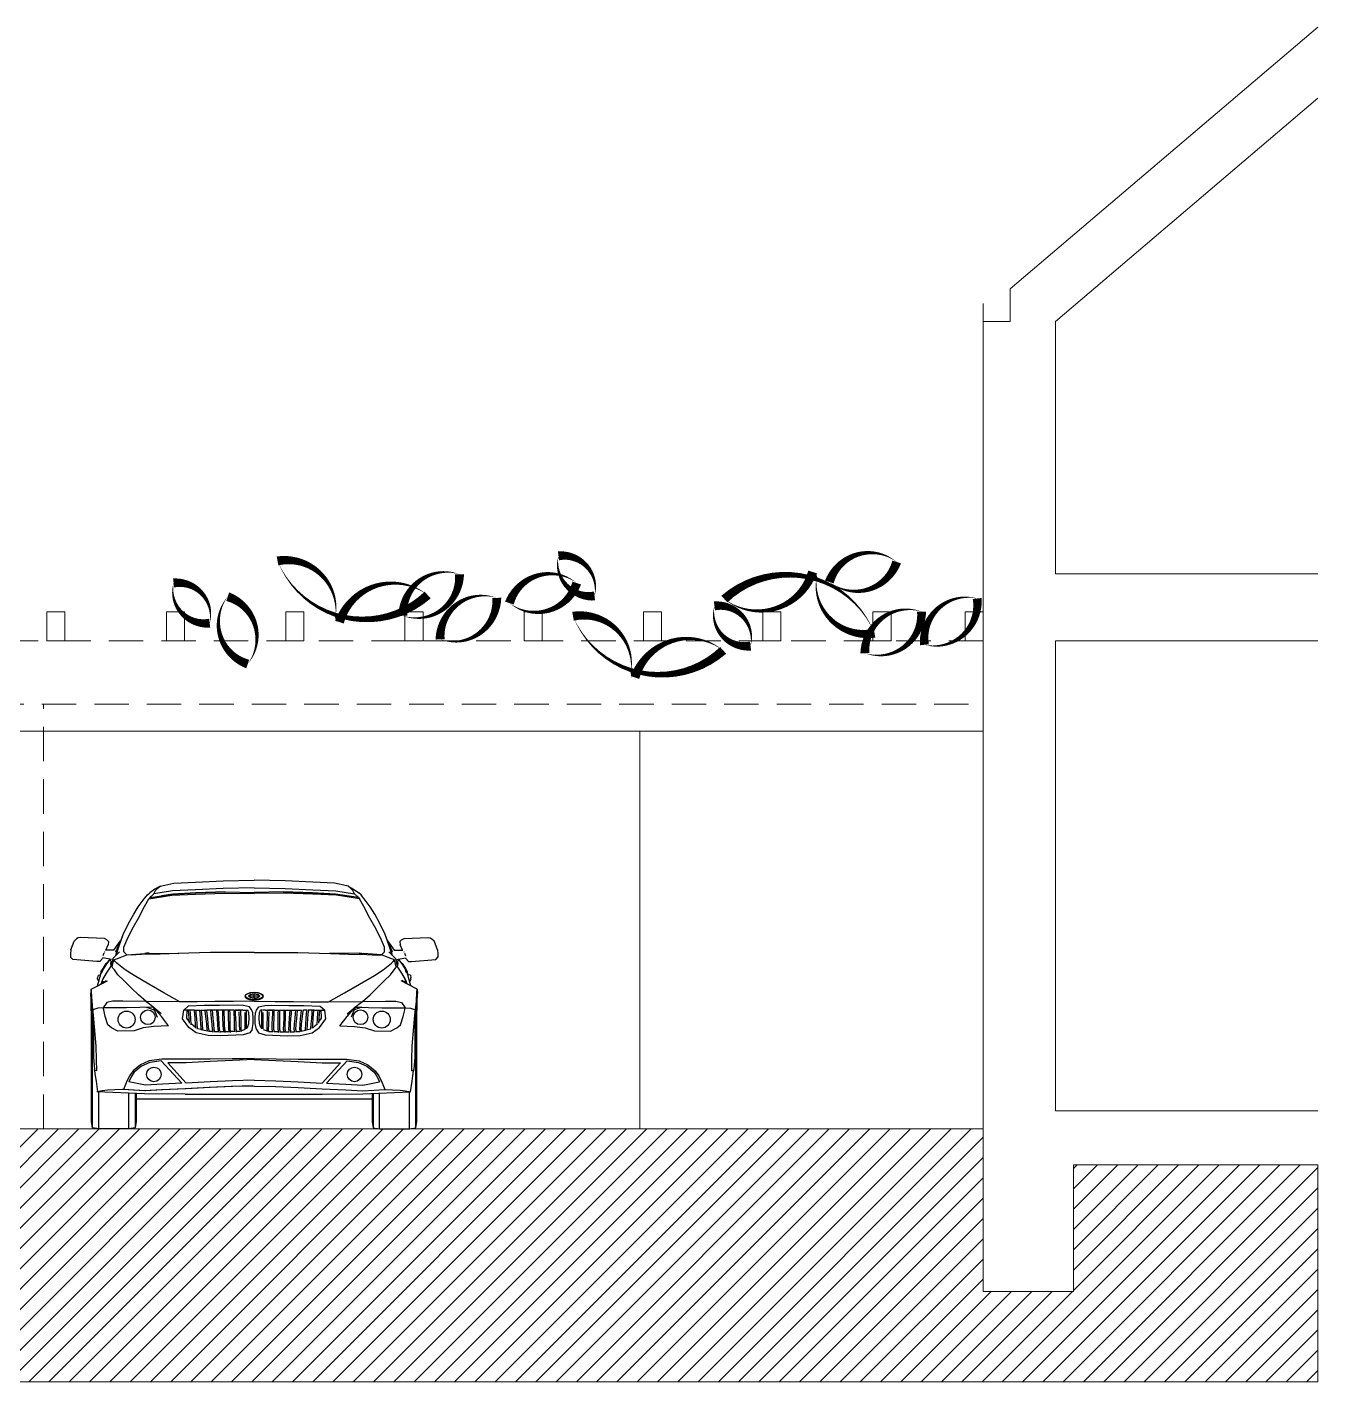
# Model space of a CAD drawing. Header units: metres. Extents: x -686 to 211, y -481 to 125.
# Drawn here: x -196.74 to -189.6, y -92.9 to -85.4 of the extents above; entities that cross this region are included whole.
import ezdxf

# ---------------------------------------------------------------- set-up
doc = ezdxf.new("R2010")
doc.units = ezdxf.units.M
doc.linetypes.add('DASHED', pattern=[19.05, 12.7, -6.35])
doc.layers.add('FLOATING-WINDOWS', color=2, linetype='Continuous', plot=False)
for name, color, linetype in [('SRAFY', 3, 'Continuous'), ('zariz.predmety', 203, 'Continuous'), ('ZDIVO', 1, 'Continuous')]:
    doc.layers.add(name, color=color, linetype=linetype)

msp = doc.modelspace()

# ---------------------------------------------------------------- hatches: boundary and pattern name
at = {"layer": 'SRAFY', "linetype": 'Continuous', "lineweight": 0}
h = msp.add_hatch(dxfattribs=at)
h.set_pattern_fill('ANSI31', color=256, scale=0.025, style=0)
h.paths.add_polyline_path([(-210.5496, -91.4976), (-203.9496, -91.4976), (-203.9496, -92.3976), (-203.4496, -92.3976), (-203.4496, -91.6976), (-198.4496, -91.6976), (-198.4496, -92.3976), (-197.9496, -92.3976), (-197.9496, -91.4976), (-191.4496, -91.4976), (-191.4496, -92.3976), (-190.9496, -92.3976), (-190.9496, -91.6976), (-189.5971, -91.6976), (-189.5971, -92.8976), (-210.5496, -92.8976)])

# ---------------------------------------------------------------- linework, layer by layer
at = {"linetype": 'Continuous', "lineweight": 0}
for p, q in [((-196.8496, -89.2976), (-193.3496, -89.2976)), ((-193.3496, -91.4976), (-193.3496, -89.2976)), ((-193.3496, -89.2976), (-191.4496, -89.2976))]:
    msp.add_line(p, q, dxfattribs=at)
at = {"color": 7, "linetype": 'Continuous'}
for p, q in [((-196.0045, -90.156), (-196.0335, -90.171)), ((-196.0161, -90.164), (-196.0045, -90.156)), ((-196.0045, -90.156), (-195.9958, -90.1537)), ((-195.9958, -90.1537), (-195.9287, -90.1395)), ((-195.9287, -90.1395), (-195.8091, -90.1328)), ((-195.8091, -90.1328), (-195.6549, -90.1262)), ((-195.6549, -90.1262), (-195.484, -90.1221)), ((-195.3131, -90.1262), (-195.484, -90.1221)), ((-195.1588, -90.1328), (-195.3131, -90.1262)), ((-195.0392, -90.1395), (-195.1588, -90.1328)), ((-194.9721, -90.1537), (-195.0392, -90.1395)), ((-194.9634, -90.156), (-194.9721, -90.1537)), ((-194.9519, -90.164), (-194.9634, -90.156)), ((-194.9634, -90.156), (-194.9345, -90.171)), ((-196.1088, -90.2471), (-196.0922, -90.2249)), ((-196.0922, -90.2249), (-196.0836, -90.2136)), ((-196.0915, -90.2683), (-196.0667, -90.2247)), ((-196.0836, -90.2136), (-196.0751, -90.2025)), ((-196.0751, -90.2025), (-196.0623, -90.1914)), ((-196.0667, -90.2247), (-195.9391, -90.2058)), ((-196.0605, -90.2174), (-196.0667, -90.2247)), ((-196.0335, -90.171), (-196.0623, -90.1914)), ((-196.0605, -90.2174), (-195.9336, -90.1986)), ((-196.0605, -90.2174), (-196.0536, -90.2109)), ((-196.0604, -90.2174), (-196.0394, -90.1975)), ((-195.9367, -90.1815), (-196.0394, -90.1975)), ((-196.0392, -90.1975), (-196.0295, -90.1799)), ((-196.0295, -90.1799), (-196.0161, -90.164)), ((-195.9337, -90.1986), (-195.997, -90.208)), ((-195.9391, -90.2058), (-195.8091, -90.1989)), ((-195.8092, -90.1749), (-195.9367, -90.1815)), ((-195.8064, -90.1919), (-195.9337, -90.1986)), ((-195.9336, -90.1986), (-195.8064, -90.192)), ((-195.655, -90.1682), (-195.8092, -90.1749)), ((-195.8091, -90.1989), (-195.6476, -90.1945)), ((-195.6449, -90.1863), (-195.8064, -90.1919)), ((-195.8064, -90.192), (-195.6449, -90.1863)), ((-195.484, -90.1641), (-195.655, -90.1682)), ((-195.6476, -90.1945), (-195.484, -90.1957)), ((-195.6449, -90.1863), (-195.484, -90.1896)), ((-195.484, -90.1641), (-195.3131, -90.1682)), ((-195.323, -90.1863), (-195.484, -90.1896)), ((-195.3203, -90.1945), (-195.484, -90.1957)), ((-195.323, -90.1863), (-195.1615, -90.1919)), ((-195.1615, -90.192), (-195.323, -90.1863)), ((-195.1588, -90.1989), (-195.3203, -90.1945)), ((-195.3131, -90.1682), (-195.1588, -90.1749)), ((-195.1615, -90.1919), (-195.0344, -90.1986)), ((-195.0344, -90.1986), (-195.1615, -90.192)), ((-195.1588, -90.1749), (-195.0313, -90.1815)), ((-195.0288, -90.2058), (-195.1588, -90.1989)), ((-194.9074, -90.2174), (-195.0344, -90.1986)), ((-195.0313, -90.1815), (-194.9286, -90.1975)), ((-194.9012, -90.2247), (-195.0288, -90.2058)), ((-194.9384, -90.1799), (-194.9519, -90.164)), ((-194.9287, -90.1975), (-194.9384, -90.1799)), ((-194.9345, -90.171), (-194.9056, -90.1914)), ((-194.9093, -90.2156), (-194.9286, -90.1975)), ((-194.9074, -90.2174), (-194.9114, -90.2137)), ((-194.9074, -90.2174), (-194.9012, -90.2247)), ((-194.8928, -90.2025), (-194.9056, -90.1914)), ((-194.8764, -90.2683), (-194.9012, -90.2247)), ((-194.8843, -90.2136), (-194.8928, -90.2025)), ((-194.8757, -90.2249), (-194.8843, -90.2136)), ((-194.8591, -90.2471), (-194.8757, -90.2249)), ((-196.1787, -90.3624), (-196.1508, -90.3104)), ((-196.1508, -90.3104), (-196.126, -90.2694)), ((-196.126, -90.2694), (-196.1088, -90.2471)), ((-196.1239, -90.3326), (-196.0915, -90.2683)), ((-194.844, -90.3326), (-194.8764, -90.2683)), ((-194.8419, -90.2694), (-194.8591, -90.2471)), ((-194.8171, -90.3104), (-194.8419, -90.2694)), ((-194.7892, -90.3624), (-194.8171, -90.3104)), ((-196.2083, -90.4219), (-196.1787, -90.3624)), ((-196.1823, -90.4404), (-196.151, -90.381)), ((-196.151, -90.381), (-196.1239, -90.3326)), ((-194.8169, -90.381), (-194.844, -90.3326)), ((-194.7856, -90.4404), (-194.8169, -90.381)), ((-194.7597, -90.4219), (-194.7892, -90.3624)), ((-196.4991, -90.5072), (-196.4797, -90.4588)), ((-196.4678, -90.4467), (-196.4797, -90.4588)), ((-196.4581, -90.4416), (-196.4678, -90.4467)), ((-196.4468, -90.4396), (-196.4581, -90.4416)), ((-196.3132, -90.4449), (-196.4468, -90.4396)), ((-196.2996, -90.4515), (-196.3132, -90.4449)), ((-196.3132, -90.4449), (-196.3132, -90.4449)), ((-196.29, -90.4611), (-196.2996, -90.4515)), ((-196.2608, -90.5099), (-196.2233, -90.4573)), ((-196.2503, -90.5193), (-196.2208, -90.4516)), ((-196.2439, -90.5111), (-196.2208, -90.4516)), ((-196.2315, -90.4851), (-196.2083, -90.4219)), ((-196.2208, -90.4516), (-196.2083, -90.4219)), ((-196.2052, -90.4925), (-196.1823, -90.4404)), ((-194.7627, -90.4925), (-194.7856, -90.4404)), ((-194.7471, -90.4516), (-194.7597, -90.4219)), ((-194.7364, -90.4851), (-194.7597, -90.4219)), ((-194.7241, -90.5111), (-194.7471, -90.4516)), ((-194.7176, -90.5193), (-194.7471, -90.4516)), ((-194.7071, -90.5099), (-194.7446, -90.4573)), ((-194.6779, -90.4611), (-194.6683, -90.4515)), ((-194.6683, -90.4515), (-194.6547, -90.4449)), ((-194.6547, -90.4449), (-194.5212, -90.4396)), ((-194.5212, -90.4396), (-194.5098, -90.4416)), ((-194.5098, -90.4416), (-194.5002, -90.4467)), ((-194.5002, -90.4467), (-194.4882, -90.4578)), ((-194.4689, -90.5072), (-194.4882, -90.4578)), ((-196.4991, -90.5072), (-196.5002, -90.5287)), ((-196.5002, -90.5287), (-196.5002, -90.5488)), ((-196.3152, -90.5267), (-196.3215, -90.5405)), ((-196.3118, -90.5193), (-196.3121, -90.52)), ((-196.3118, -90.5193), (-196.3114, -90.5184)), ((-196.2596, -90.5099), (-196.3062, -90.5099)), ((-196.3044, -90.5099), (-196.2926, -90.4791)), ((-196.29, -90.4615), (-196.2926, -90.4791)), ((-196.29, -90.4611), (-196.29, -90.4615)), ((-196.2656, -90.5552), (-196.2287, -90.5194)), ((-196.2498, -90.5399), (-196.2439, -90.5111)), ((-196.2476, -90.5377), (-196.2315, -90.4851)), ((-196.2315, -90.4851), (-196.2315, -90.4851)), ((-196.2248, -90.549), (-196.1892, -90.5346)), ((-196.2048, -90.5186), (-196.2052, -90.4925)), ((-196.1892, -90.5346), (-196.2048, -90.5186)), ((-196.1892, -90.5346), (-196.0889, -90.5273)), ((-196.1892, -90.5346), (-196.1892, -90.5346)), ((-196.165, -90.5364), (-196.1891, -90.5346)), ((-196.1068, -90.5335), (-196.165, -90.5364)), ((-196.005, -90.5306), (-196.1068, -90.5335)), ((-196.0805, -90.5267), (-196.0889, -90.5273)), ((-196.0657, -90.5268), (-196.0805, -90.5267)), ((-196.0657, -90.5268), (-195.9006, -90.5274)), ((-195.906, -90.5275), (-196.005, -90.5306)), ((-195.7251, -90.5225), (-195.906, -90.5275)), ((-195.5798, -90.5213), (-195.7251, -90.5225)), ((-195.484, -90.5216), (-195.5798, -90.5213)), ((-195.484, -90.5216), (-195.3881, -90.5213)), ((-195.3881, -90.5213), (-195.2429, -90.5225)), ((-195.2429, -90.5225), (-195.0619, -90.5275)), ((-194.9022, -90.5268), (-195.0673, -90.5274)), ((-195.0619, -90.5275), (-194.9629, -90.5306)), ((-194.9629, -90.5306), (-194.8611, -90.5335)), ((-194.9022, -90.5268), (-194.8874, -90.5267)), ((-194.8874, -90.5267), (-194.8791, -90.5273)), ((-194.7788, -90.5346), (-194.8791, -90.5273)), ((-194.8611, -90.5335), (-194.8029, -90.5364)), ((-194.8029, -90.5364), (-194.7788, -90.5346)), ((-194.7788, -90.5346), (-194.7631, -90.5186)), ((-194.7787, -90.5346), (-194.7788, -90.5346)), ((-194.7432, -90.549), (-194.7788, -90.5346)), ((-194.7631, -90.5186), (-194.7627, -90.4925)), ((-194.7023, -90.5552), (-194.7392, -90.5194)), ((-194.7364, -90.4851), (-194.7364, -90.4851)), ((-194.7204, -90.5377), (-194.7364, -90.4851)), ((-194.7181, -90.5399), (-194.7241, -90.5111)), ((-194.7176, -90.5193), (-194.7176, -90.5193)), ((-194.7084, -90.5099), (-194.6618, -90.5099)), ((-194.6779, -90.4611), (-194.6779, -90.4615)), ((-194.6779, -90.4615), (-194.6754, -90.4791)), ((-194.6635, -90.5099), (-194.6754, -90.4791)), ((-194.6562, -90.5193), (-194.6566, -90.5184)), ((-194.6562, -90.5193), (-194.6558, -90.52)), ((-194.6528, -90.5267), (-194.6465, -90.5405)), ((-194.4689, -90.5072), (-194.4678, -90.5287)), ((-194.4678, -90.5287), (-194.4678, -90.5488)), ((-196.4884, -90.5614), (-196.5002, -90.5488)), ((-196.3549, -90.5728), (-196.4884, -90.5614)), ((-196.3388, -90.5714), (-196.3549, -90.5728)), ((-196.3233, -90.5548), (-196.3388, -90.5714)), ((-196.3304, -90.6275), (-196.3205, -90.6108)), ((-196.301, -90.5854), (-196.3283, -90.6299)), ((-196.3218, -90.5514), (-196.3233, -90.5548)), ((-196.2735, -90.5618), (-196.3223, -90.5524)), ((-196.3205, -90.6108), (-196.3035, -90.5824)), ((-196.3035, -90.5824), (-196.283, -90.5604)), ((-196.2825, -90.5613), (-196.301, -90.5854)), ((-196.3006, -90.6374), (-196.2746, -90.5978)), ((-196.2832, -90.56), (-196.2725, -90.5814)), ((-196.2779, -90.5706), (-196.2794, -90.5849)), ((-196.2794, -90.5849), (-196.2747, -90.5978)), ((-196.2656, -90.5552), (-196.2746, -90.5978)), ((-196.2706, -90.6006), (-196.2746, -90.5978)), ((-196.2715, -90.5828), (-196.2725, -90.5814)), ((-196.2706, -90.6006), (-196.2604, -90.5635)), ((-196.2669, -90.6083), (-196.2706, -90.6006)), ((-196.2579, -90.6189), (-196.2669, -90.6083)), ((-196.2604, -90.5635), (-196.2248, -90.549)), ((-196.253, -90.5717), (-196.2604, -90.5635)), ((-196.2441, -90.5814), (-196.253, -90.5717)), ((-196.1982, -90.6182), (-196.2441, -90.5814)), ((-194.7697, -90.6182), (-194.7238, -90.5814)), ((-194.7076, -90.5635), (-194.7432, -90.549)), ((-194.7238, -90.5814), (-194.7149, -90.5717)), ((-194.7149, -90.5717), (-194.7076, -90.5635)), ((-194.7101, -90.6189), (-194.701, -90.6083)), ((-194.6973, -90.6006), (-194.7076, -90.5635)), ((-194.7023, -90.5552), (-194.6933, -90.5978)), ((-194.701, -90.6083), (-194.6973, -90.6006)), ((-194.6973, -90.6006), (-194.6933, -90.5978)), ((-194.6965, -90.5828), (-194.6954, -90.5814)), ((-194.6847, -90.56), (-194.6954, -90.5814)), ((-194.6944, -90.5618), (-194.6457, -90.5524)), ((-194.6885, -90.5849), (-194.6933, -90.5978)), ((-194.6673, -90.6374), (-194.6933, -90.5978)), ((-194.69, -90.5706), (-194.6885, -90.5849)), ((-194.6854, -90.5613), (-194.6669, -90.5854)), ((-194.6849, -90.5604), (-194.6644, -90.5824)), ((-194.6669, -90.5854), (-194.6397, -90.6299)), ((-194.6644, -90.5824), (-194.6474, -90.6108)), ((-194.6474, -90.6108), (-194.6375, -90.6275)), ((-194.6462, -90.5514), (-194.6446, -90.5548)), ((-194.6446, -90.5548), (-194.6291, -90.5714)), ((-194.6291, -90.5714), (-194.613, -90.5728)), ((-194.613, -90.5728), (-194.4796, -90.5614)), ((-194.4796, -90.5614), (-194.4795, -90.5614)), ((-194.4795, -90.5614), (-194.4678, -90.5488)), ((-196.3855, -90.7255), (-196.2966, -90.6782)), ((-196.3511, -90.6703), (-196.3507, -90.6657)), ((-196.3511, -90.6703), (-196.35, -90.6742)), ((-196.3507, -90.6657), (-196.3503, -90.6619)), ((-196.3505, -90.7069), (-196.3388, -90.6614)), ((-196.3482, -90.6485), (-196.3503, -90.6619)), ((-196.35, -90.6742), (-196.3442, -90.6824)), ((-196.3482, -90.6485), (-196.3382, -90.6455)), ((-196.3388, -90.6614), (-196.3353, -90.6508)), ((-196.3382, -90.6455), (-196.3335, -90.6456)), ((-196.3353, -90.6508), (-196.3318, -90.6404)), ((-196.3322, -90.6415), (-196.3304, -90.6275)), ((-196.3318, -90.6404), (-196.3313, -90.6388)), ((-196.3313, -90.6388), (-196.3269, -90.6313)), ((-196.3308, -90.6964), (-196.3213, -90.6719)), ((-196.3298, -90.6343), (-196.3301, -90.6367)), ((-196.3254, -90.6274), (-196.3298, -90.6343)), ((-196.3298, -90.6343), (-196.3292, -90.6325)), ((-196.3292, -90.6325), (-196.3283, -90.6299)), ((-196.323, -90.6237), (-196.3254, -90.6274)), ((-196.3245, -90.693), (-196.3178, -90.6798)), ((-196.321, -90.6207), (-196.323, -90.6237)), ((-196.3213, -90.6719), (-196.3006, -90.6374)), ((-196.3204, -90.62), (-196.321, -90.6207)), ((-196.3182, -90.6897), (-196.3036, -90.6772)), ((-196.3111, -90.6837), (-196.3108, -90.683)), ((-196.239, -90.6451), (-196.2579, -90.6189)), ((-196.2049, -90.6767), (-196.239, -90.6451)), ((-196.1624, -90.7187), (-196.2049, -90.6767)), ((-196.149, -90.6498), (-196.1982, -90.6182)), ((-196.0671, -90.6971), (-196.149, -90.6498)), ((-194.9008, -90.6971), (-194.8189, -90.6498)), ((-194.8189, -90.6498), (-194.7697, -90.6182)), ((-194.8055, -90.7187), (-194.763, -90.6767)), ((-194.763, -90.6767), (-194.7289, -90.6451)), ((-194.7289, -90.6451), (-194.7101, -90.6189)), ((-194.5824, -90.7255), (-194.6713, -90.6782)), ((-194.6466, -90.6719), (-194.6673, -90.6374)), ((-194.6498, -90.6897), (-194.6643, -90.6772)), ((-194.6568, -90.6837), (-194.6572, -90.683)), ((-194.6434, -90.693), (-194.6501, -90.6798)), ((-194.6465, -90.6219), (-194.6475, -90.62)), ((-194.6475, -90.62), (-194.6469, -90.6207)), ((-194.6469, -90.6207), (-194.6449, -90.6237)), ((-194.6371, -90.6964), (-194.6466, -90.6719)), ((-194.6441, -90.6261), (-194.6465, -90.6219)), ((-194.6449, -90.6237), (-194.6425, -90.6274)), ((-194.6411, -90.6313), (-194.6441, -90.6261)), ((-194.6425, -90.6274), (-194.6382, -90.6343)), ((-194.6366, -90.6388), (-194.6411, -90.6313)), ((-194.6388, -90.6325), (-194.6397, -90.6299)), ((-194.6382, -90.6343), (-194.6388, -90.6325)), ((-194.6382, -90.6343), (-194.6378, -90.6367)), ((-194.6375, -90.6275), (-194.6358, -90.6415)), ((-194.6361, -90.6404), (-194.6366, -90.6388)), ((-194.6326, -90.6508), (-194.6361, -90.6404)), ((-194.6298, -90.6455), (-194.6344, -90.6456)), ((-194.6291, -90.6614), (-194.6326, -90.6508)), ((-194.6197, -90.6485), (-194.6298, -90.6455)), ((-194.6174, -90.7069), (-194.6291, -90.6614)), ((-194.618, -90.6742), (-194.6237, -90.6824)), ((-194.6197, -90.6485), (-194.6176, -90.6619)), ((-194.6168, -90.6703), (-194.618, -90.6742)), ((-194.6172, -90.6657), (-194.6176, -90.6619)), ((-194.6168, -90.6703), (-194.6172, -90.6657)), ((-196.3855, -90.7255), (-196.3874, -90.7491)), ((-196.3863, -90.7885), (-196.3874, -90.7491)), ((-196.3836, -90.7412), (-196.3855, -90.7255)), ((-196.3815, -90.7912), (-196.3836, -90.7412)), ((-196.125, -90.7555), (-196.1624, -90.7187)), ((-196.0826, -90.7936), (-196.125, -90.7555)), ((-195.9838, -90.7445), (-196.0671, -90.6971)), ((-195.8946, -90.796), (-195.9838, -90.7445)), ((-195.0733, -90.796), (-194.9842, -90.7445)), ((-194.9842, -90.7445), (-194.9008, -90.6971)), ((-194.8853, -90.7936), (-194.8429, -90.7555)), ((-194.8429, -90.7555), (-194.8055, -90.7187)), ((-194.5865, -90.7912), (-194.5843, -90.7412)), ((-194.5843, -90.7412), (-194.5824, -90.7255)), ((-194.5824, -90.7255), (-194.5805, -90.7491)), ((-194.5816, -90.7885), (-194.5805, -90.7491)), ((-196.3863, -90.7885), (-196.3863, -90.7701)), ((-196.3863, -90.7701), (-196.3817, -90.7861)), ((-196.3861, -90.8332), (-196.3863, -90.7885)), ((-196.3842, -90.8582), (-196.3861, -90.8332)), ((-196.381, -90.8032), (-196.3842, -90.8237)), ((-196.3842, -90.8286), (-196.3842, -90.8237)), ((-196.3842, -90.8428), (-196.3842, -90.8286)), ((-196.379, -90.8541), (-196.3815, -90.7912)), ((-196.3766, -90.8385), (-196.3815, -90.7912)), ((-196.3488, -90.8304), (-196.3766, -90.8385)), ((-196.3203, -90.8286), (-196.3488, -90.8304)), ((-196.2993, -90.7997), (-196.3203, -90.8286)), ((-196.3169, -90.8397), (-196.3203, -90.8286)), ((-196.2713, -90.8286), (-196.3203, -90.8286)), ((-196.2682, -90.7923), (-196.2993, -90.7997)), ((-196.1905, -90.8286), (-196.2713, -90.8286)), ((-196.21, -90.7923), (-196.2682, -90.7923)), ((-196.0826, -90.7936), (-196.21, -90.7923)), ((-196.043, -90.8242), (-196.1904, -90.8286)), ((-195.8946, -90.796), (-196.0826, -90.7936)), ((-196.0809, -90.7949), (-196.0826, -90.7936)), ((-196.0628, -90.8089), (-196.0809, -90.7949)), ((-196.0799, -90.8253), (-196.0396, -90.8396)), ((-196.0447, -90.8229), (-196.0628, -90.8089)), ((-195.9994, -90.8606), (-196.043, -90.8242)), ((-195.9977, -90.8768), (-196.043, -90.8242)), ((-196.043, -90.8242), (-196.02, -90.8806)), ((-195.7992, -90.7951), (-195.8946, -90.796)), ((-195.8489, -90.8188), (-195.874, -90.8411)), ((-195.7589, -90.8159), (-195.8489, -90.8188)), ((-195.7011, -90.7942), (-195.7992, -90.7951)), ((-195.6765, -90.8146), (-195.7589, -90.8159)), ((-195.5992, -90.7933), (-195.7011, -90.7942)), ((-195.5784, -90.814), (-195.6765, -90.8146)), ((-195.484, -90.7923), (-195.5992, -90.7933)), ((-195.5423, -90.8154), (-195.5784, -90.814)), ((-195.5105, -90.8234), (-195.5423, -90.8154)), ((-195.4965, -90.8412), (-195.5105, -90.8234)), ((-195.484, -90.7923), (-195.3687, -90.7933)), ((-195.4714, -90.8412), (-195.4574, -90.8234)), ((-195.4574, -90.8234), (-195.4256, -90.8154)), ((-195.4256, -90.8154), (-195.3895, -90.814)), ((-195.3895, -90.814), (-195.2914, -90.8146)), ((-195.3687, -90.7933), (-195.2668, -90.7942)), ((-195.2914, -90.8146), (-195.2091, -90.8159)), ((-195.2668, -90.7942), (-195.1687, -90.7951)), ((-195.2091, -90.8159), (-195.119, -90.8188)), ((-195.1687, -90.7951), (-195.0733, -90.796)), ((-195.119, -90.8188), (-195.0939, -90.8411)), ((-195.0733, -90.796), (-194.8853, -90.7936)), ((-194.9702, -90.8768), (-194.9249, -90.8242)), ((-194.9686, -90.8606), (-194.9249, -90.8242)), ((-194.9249, -90.8242), (-194.9479, -90.8806)), ((-194.888, -90.8253), (-194.9283, -90.8396)), ((-194.9249, -90.8242), (-194.9232, -90.8229)), ((-194.9249, -90.8242), (-194.888, -90.8253)), ((-194.9249, -90.8242), (-194.7775, -90.8286)), ((-194.9232, -90.8229), (-194.9051, -90.8089)), ((-194.9051, -90.8089), (-194.8853, -90.7936)), ((-194.888, -90.8253), (-194.8762, -90.8257)), ((-194.8853, -90.7936), (-194.7579, -90.7923)), ((-194.7775, -90.8286), (-194.6966, -90.8286)), ((-194.7579, -90.7923), (-194.6997, -90.7923)), ((-194.6997, -90.7923), (-194.6686, -90.7997)), ((-194.6966, -90.8286), (-194.6476, -90.8286)), ((-194.6686, -90.7997), (-194.6476, -90.8286)), ((-194.651, -90.8397), (-194.6476, -90.8286)), ((-194.6476, -90.8286), (-194.6191, -90.8304)), ((-194.6191, -90.8304), (-194.5913, -90.8385)), ((-194.5913, -90.8385), (-194.5865, -90.7912)), ((-194.589, -90.8541), (-194.5865, -90.7912)), ((-194.5869, -90.8032), (-194.5837, -90.8237)), ((-194.5816, -90.7701), (-194.5862, -90.7861)), ((-194.5837, -90.8286), (-194.5837, -90.8237)), ((-194.5837, -90.8237), (-194.5837, -90.8237)), ((-194.5837, -90.8428), (-194.5837, -90.8286)), ((-194.5834, -90.8535), (-194.5818, -90.8332)), ((-194.5818, -90.8332), (-194.5816, -90.7885)), ((-194.5816, -90.7885), (-194.5816, -90.7701)), ((-196.3842, -90.8662), (-196.3842, -90.8428)), ((-196.3766, -90.8385), (-196.379, -90.8542)), ((-196.379, -90.8542), (-196.3733, -90.9252)), ((-196.3788, -91.4922), (-196.3788, -90.8568)), ((-196.3735, -90.8674), (-196.3766, -90.8385)), ((-196.3672, -90.9331), (-196.3735, -90.8674)), ((-196.309, -90.8768), (-196.3169, -90.8397)), ((-196.2939, -90.9215), (-196.309, -90.8768)), ((-195.9994, -90.8607), (-195.9994, -90.8606)), ((-195.9584, -90.927), (-195.9977, -90.8768)), ((-195.8803, -90.8884), (-195.874, -90.8411)), ((-195.8453, -90.9363), (-195.8803, -90.8884)), ((-195.815, -90.8413), (-195.8693, -90.8412)), ((-195.8567, -90.8859), (-195.8547, -90.8413)), ((-195.8425, -90.9066), (-195.8567, -90.8859)), ((-195.8457, -90.8413), (-195.847, -90.8438)), ((-195.8456, -90.862), (-195.847, -90.8438)), ((-195.8435, -90.8882), (-195.8456, -90.862)), ((-195.8421, -90.9137), (-195.8435, -90.8882)), ((-195.837, -90.8591), (-195.8384, -90.8413)), ((-195.8349, -90.8865), (-195.837, -90.8591)), ((-195.833, -90.9206), (-195.8349, -90.8865)), ((-195.815, -90.8413), (-195.7833, -90.8414)), ((-195.8124, -90.8413), (-195.8142, -90.845)), ((-195.8129, -90.8624), (-195.8142, -90.845)), ((-195.8108, -90.8885), (-195.8129, -90.8624)), ((-195.8079, -90.9186), (-195.8108, -90.8885)), ((-195.8043, -90.8591), (-195.8057, -90.8414)), ((-195.8022, -90.8864), (-195.8043, -90.8591)), ((-195.7993, -90.9172), (-195.8022, -90.8864)), ((-195.7841, -90.8414), (-195.7855, -90.8435)), ((-195.7831, -90.862), (-195.7855, -90.8435)), ((-195.7812, -90.8886), (-195.7831, -90.862)), ((-195.7784, -90.918), (-195.7812, -90.8886)), ((-195.7777, -90.8414), (-195.7569, -90.8414)), ((-195.7742, -90.8592), (-195.7766, -90.8414)), ((-195.7722, -90.8866), (-195.7742, -90.8592)), ((-195.7694, -90.9165), (-195.7722, -90.8866)), ((-195.7539, -90.8414), (-195.7569, -90.8414)), ((-195.7539, -90.8414), (-195.7552, -90.844)), ((-195.7529, -90.8624), (-195.7552, -90.844)), ((-195.7496, -90.8885), (-195.7529, -90.8624)), ((-195.7466, -90.9185), (-195.7496, -90.8885)), ((-195.734, -90.8414), (-195.7479, -90.8414)), ((-195.7443, -90.859), (-195.7465, -90.8414)), ((-195.7409, -90.8864), (-195.7443, -90.859)), ((-195.7378, -90.9172), (-195.7409, -90.8864)), ((-195.6563, -90.8412), (-195.734, -90.8414)), ((-195.7223, -90.8414), (-195.7236, -90.8443)), ((-195.7214, -90.8625), (-195.7236, -90.8443)), ((-195.7193, -90.8883), (-195.7214, -90.8625)), ((-195.7165, -90.9184), (-195.7193, -90.8883)), ((-195.7129, -90.8591), (-195.715, -90.8414)), ((-195.7107, -90.8864), (-195.7129, -90.8591)), ((-195.7078, -90.9171), (-195.7107, -90.8864)), ((-195.6899, -90.8413), (-195.6912, -90.8442)), ((-195.6897, -90.8624), (-195.6912, -90.8442)), ((-195.6876, -90.8882), (-195.6897, -90.8624)), ((-195.6856, -90.9183), (-195.6876, -90.8882)), ((-195.6813, -90.8591), (-195.6827, -90.8413)), ((-195.6792, -90.8863), (-195.6813, -90.8591)), ((-195.6771, -90.9171), (-195.6792, -90.8863)), ((-195.6569, -90.8412), (-195.6581, -90.8443)), ((-195.6581, -90.8624), (-195.6581, -90.8443)), ((-195.6574, -90.8881), (-195.6581, -90.8624)), ((-195.6561, -90.9183), (-195.6574, -90.8881)), ((-195.6563, -90.8412), (-195.6562, -90.8412)), ((-195.5969, -90.8411), (-195.6562, -90.8412)), ((-195.6497, -90.8591), (-195.6497, -90.8412)), ((-195.649, -90.8865), (-195.6497, -90.8591)), ((-195.6477, -90.9172), (-195.649, -90.8865)), ((-195.6252, -90.8412), (-195.6265, -90.8438)), ((-195.626, -90.8621), (-195.6265, -90.8438)), ((-195.6252, -90.888), (-195.626, -90.8621)), ((-195.625, -90.9181), (-195.6252, -90.888)), ((-195.6175, -90.8592), (-195.6181, -90.8412)), ((-195.6167, -90.8866), (-195.6175, -90.8592)), ((-195.6165, -90.9175), (-195.6167, -90.8866)), ((-195.5969, -90.8411), (-195.5643, -90.8411)), ((-195.5942, -90.8411), (-195.5969, -90.8411)), ((-195.5948, -90.862), (-195.5954, -90.8476)), ((-195.5937, -90.8881), (-195.5948, -90.862)), ((-195.5942, -90.8411), (-195.5947, -90.842)), ((-195.5926, -90.9182), (-195.5937, -90.8881)), ((-195.5656, -90.8411), (-195.5875, -90.8411)), ((-195.5865, -90.8591), (-195.587, -90.8435)), ((-195.5851, -90.8865), (-195.5865, -90.8591)), ((-195.584, -90.9174), (-195.5851, -90.8865)), ((-195.5666, -90.8618), (-195.5668, -90.8498)), ((-195.5652, -90.8881), (-195.5666, -90.8618)), ((-195.5656, -90.8411), (-195.5662, -90.8422)), ((-195.5645, -90.9182), (-195.5652, -90.8881)), ((-195.5471, -90.8411), (-195.5643, -90.8411)), ((-195.561, -90.8411), (-195.5585, -90.8411)), ((-195.5471, -90.8411), (-195.5585, -90.8411)), ((-195.5582, -90.8591), (-195.5585, -90.8411)), ((-195.5568, -90.8865), (-195.5582, -90.8591)), ((-195.5561, -90.9173), (-195.5568, -90.8865)), ((-195.5471, -90.8411), (-195.5318, -90.8412)), ((-195.5345, -90.8617), (-195.5345, -90.855)), ((-195.5345, -90.888), (-195.5345, -90.8617)), ((-195.5345, -90.9183), (-195.5345, -90.888)), ((-195.5333, -90.8412), (-195.5339, -90.8424)), ((-195.5285, -90.8412), (-195.5194, -90.8412)), ((-195.5261, -90.8592), (-195.5261, -90.8412)), ((-195.5261, -90.8867), (-195.5261, -90.8592)), ((-195.5261, -90.9175), (-195.5261, -90.8867)), ((-195.5134, -90.8561), (-195.5194, -90.8412)), ((-195.5138, -90.915), (-195.5109, -90.8835)), ((-195.5109, -90.8835), (-195.5134, -90.8561)), ((-195.491, -90.8568), (-195.4965, -90.8412)), ((-195.4898, -90.8843), (-195.491, -90.8568)), ((-195.4898, -90.9151), (-195.4898, -90.8843)), ((-195.4781, -90.8843), (-195.4769, -90.8568)), ((-195.4781, -90.9151), (-195.4781, -90.8843)), ((-195.4769, -90.8568), (-195.4714, -90.8412)), ((-195.457, -90.8835), (-195.4545, -90.8561)), ((-195.4541, -90.915), (-195.457, -90.8835)), ((-195.4545, -90.8561), (-195.4486, -90.8412)), ((-195.4394, -90.8412), (-195.4486, -90.8412)), ((-195.4418, -90.8592), (-195.4418, -90.8412)), ((-195.4418, -90.8867), (-195.4418, -90.8592)), ((-195.4418, -90.9175), (-195.4418, -90.8867)), ((-195.4208, -90.8411), (-195.4361, -90.8412)), ((-195.4346, -90.8412), (-195.434, -90.8424)), ((-195.4335, -90.8617), (-195.4335, -90.855)), ((-195.4335, -90.888), (-195.4335, -90.8617)), ((-195.4335, -90.9183), (-195.4335, -90.888)), ((-195.4208, -90.8411), (-195.4036, -90.8411)), ((-195.4208, -90.8411), (-195.4094, -90.8411)), ((-195.4118, -90.9173), (-195.4111, -90.8865)), ((-195.4111, -90.8865), (-195.4097, -90.8591)), ((-195.4097, -90.8591), (-195.4094, -90.8411)), ((-195.4069, -90.8411), (-195.4094, -90.8411)), ((-195.371, -90.8411), (-195.4036, -90.8411)), ((-195.4034, -90.9182), (-195.4027, -90.8881)), ((-195.4027, -90.8881), (-195.4013, -90.8618)), ((-195.4023, -90.8411), (-195.3805, -90.8411)), ((-195.4023, -90.8411), (-195.4017, -90.8422)), ((-195.4013, -90.8618), (-195.4012, -90.8498)), ((-195.3839, -90.9174), (-195.3828, -90.8865)), ((-195.3828, -90.8865), (-195.3815, -90.8591)), ((-195.3815, -90.8591), (-195.3809, -90.8435)), ((-195.3753, -90.9182), (-195.3742, -90.8881)), ((-195.3742, -90.8881), (-195.3731, -90.862)), ((-195.3737, -90.8411), (-195.371, -90.8411)), ((-195.3737, -90.8411), (-195.3733, -90.842)), ((-195.3731, -90.862), (-195.3726, -90.8476)), ((-195.371, -90.8411), (-195.3117, -90.8412)), ((-195.3514, -90.9175), (-195.3512, -90.8866)), ((-195.3512, -90.8866), (-195.3504, -90.8592)), ((-195.3504, -90.8592), (-195.3498, -90.8412)), ((-195.3429, -90.9181), (-195.3427, -90.888)), ((-195.3427, -90.8412), (-195.3414, -90.8438)), ((-195.3427, -90.888), (-195.3419, -90.8621)), ((-195.3419, -90.8621), (-195.3414, -90.8438)), ((-195.3202, -90.9172), (-195.3189, -90.8865)), ((-195.3189, -90.8865), (-195.3182, -90.8591)), ((-195.3182, -90.8591), (-195.3182, -90.8412)), ((-195.3119, -90.9183), (-195.3106, -90.8881)), ((-195.3117, -90.8412), (-195.3117, -90.8412)), ((-195.3117, -90.8412), (-195.2339, -90.8414)), ((-195.3111, -90.8412), (-195.3099, -90.8443)), ((-195.3106, -90.8881), (-195.3099, -90.8624)), ((-195.3099, -90.8624), (-195.3099, -90.8443)), ((-195.2908, -90.9171), (-195.2887, -90.8863)), ((-195.2887, -90.8863), (-195.2866, -90.8591)), ((-195.2866, -90.8591), (-195.2852, -90.8413)), ((-195.2823, -90.9183), (-195.2803, -90.8882)), ((-195.2803, -90.8882), (-195.2783, -90.8624)), ((-195.2783, -90.8624), (-195.2768, -90.8442)), ((-195.278, -90.8413), (-195.2768, -90.8442)), ((-195.2602, -90.9171), (-195.2572, -90.8864)), ((-195.2572, -90.8864), (-195.255, -90.8591)), ((-195.255, -90.8591), (-195.253, -90.8414)), ((-195.2514, -90.9184), (-195.2486, -90.8883)), ((-195.2486, -90.8883), (-195.2465, -90.8625)), ((-195.2465, -90.8625), (-195.2444, -90.8443)), ((-195.2457, -90.8414), (-195.2444, -90.8443)), ((-195.2339, -90.8414), (-195.22, -90.8414)), ((-195.2301, -90.9172), (-195.2271, -90.8864)), ((-195.2271, -90.8864), (-195.2237, -90.859)), ((-195.2237, -90.859), (-195.2214, -90.8414)), ((-195.2213, -90.9185), (-195.2183, -90.8885)), ((-195.2183, -90.8885), (-195.215, -90.8624)), ((-195.215, -90.8624), (-195.2127, -90.844)), ((-195.214, -90.8414), (-195.211, -90.8414)), ((-195.214, -90.8414), (-195.2127, -90.844)), ((-195.1902, -90.8414), (-195.211, -90.8414)), ((-195.211, -90.8414), (-195.211, -90.8414)), ((-195.1985, -90.9165), (-195.1957, -90.8866)), ((-195.1957, -90.8866), (-195.1937, -90.8592)), ((-195.1937, -90.8592), (-195.1913, -90.8414)), ((-195.1896, -90.918), (-195.1867, -90.8886)), ((-195.1867, -90.8886), (-195.1848, -90.862)), ((-195.1848, -90.862), (-195.1824, -90.8435)), ((-195.1529, -90.8413), (-195.1846, -90.8414)), ((-195.1838, -90.8414), (-195.1824, -90.8435)), ((-195.1686, -90.9172), (-195.1657, -90.8864)), ((-195.1657, -90.8864), (-195.1636, -90.8591)), ((-195.1636, -90.8591), (-195.1622, -90.8414)), ((-195.16, -90.9186), (-195.1572, -90.8885)), ((-195.1572, -90.8885), (-195.1551, -90.8624)), ((-195.1555, -90.8413), (-195.1537, -90.845)), ((-195.1551, -90.8624), (-195.1537, -90.845)), ((-195.1529, -90.8413), (-195.0986, -90.8412)), ((-195.1349, -90.9206), (-195.133, -90.8865)), ((-195.133, -90.8865), (-195.1309, -90.8591)), ((-195.1309, -90.8591), (-195.1295, -90.8413)), ((-195.1258, -90.9137), (-195.1244, -90.8882)), ((-195.1254, -90.9066), (-195.1112, -90.8859)), ((-195.1244, -90.8882), (-195.1224, -90.862)), ((-195.1227, -90.9363), (-195.0877, -90.8884)), ((-195.1224, -90.862), (-195.121, -90.8438)), ((-195.1223, -90.8413), (-195.121, -90.8438)), ((-195.1112, -90.8859), (-195.1132, -90.8413)), ((-195.0877, -90.8884), (-195.0939, -90.8411)), ((-195.0095, -90.927), (-194.9702, -90.8768)), ((-194.9686, -90.8607), (-194.9686, -90.8606)), ((-194.6741, -90.9215), (-194.659, -90.8768)), ((-194.659, -90.8768), (-194.651, -90.8397)), ((-194.6007, -90.9331), (-194.5944, -90.8674)), ((-194.589, -90.8542), (-194.5946, -90.9252)), ((-194.5944, -90.8674), (-194.5913, -90.8385)), ((-194.5913, -90.8385), (-194.589, -90.8542)), ((-194.5892, -91.4922), (-194.5892, -90.8568)), ((-194.5837, -90.8662), (-194.5837, -90.8428)), ((-196.3733, -90.9252), (-196.3728, -91.012)), ((-196.3585, -91.0409), (-196.3672, -90.9331)), ((-196.2728, -90.9392), (-196.2939, -90.9215)), ((-196.2383, -90.9568), (-196.2728, -90.9392)), ((-196.1489, -90.955), (-196.2383, -90.9568)), ((-196.0975, -90.9382), (-196.1489, -90.955)), ((-196.0394, -90.9317), (-196.0975, -90.9382)), ((-195.9584, -90.927), (-196.0394, -90.9317)), ((-195.8051, -90.9673), (-195.8453, -90.9363)), ((-195.807, -90.939), (-195.8332, -90.9177)), ((-195.8327, -90.9225), (-195.833, -90.9206)), ((-195.8069, -90.9406), (-195.8079, -90.9186)), ((-195.7378, -90.9813), (-195.8051, -90.9673)), ((-195.798, -90.9451), (-195.7993, -90.9172)), ((-195.7765, -90.9489), (-195.7981, -90.9437)), ((-195.7764, -90.9514), (-195.7784, -90.918)), ((-195.7674, -90.9509), (-195.7694, -90.9165)), ((-195.7674, -90.9509), (-195.7674, -90.9537)), ((-195.7448, -90.9565), (-195.7674, -90.951)), ((-195.7448, -90.9509), (-195.7466, -90.9185)), ((-195.7448, -90.9509), (-195.7448, -90.9583)), ((-195.7358, -90.9507), (-195.7378, -90.9172)), ((-195.6678, -90.9831), (-195.7378, -90.9813)), ((-195.7358, -90.9507), (-195.7358, -90.9607)), ((-195.732, -90.9595), (-195.7358, -90.9586)), ((-195.7139, -90.9601), (-195.732, -90.9595)), ((-195.7139, -90.9509), (-195.7165, -90.9184)), ((-195.7139, -90.9509), (-195.7139, -90.9624)), ((-195.705, -90.9507), (-195.7078, -90.9171)), ((-195.705, -90.9507), (-195.705, -90.9638)), ((-195.6836, -90.961), (-195.705, -90.9603)), ((-195.6842, -90.951), (-195.6856, -90.9183)), ((-195.6842, -90.951), (-195.6835, -90.9629)), ((-195.6757, -90.9506), (-195.6771, -90.9171)), ((-195.6757, -90.9506), (-195.6748, -90.9644)), ((-195.6649, -90.9615), (-195.675, -90.9612)), ((-195.5456, -90.9784), (-195.6678, -90.9831)), ((-195.6542, -90.9612), (-195.6649, -90.9615)), ((-195.6546, -90.9508), (-195.6561, -90.9183)), ((-195.6546, -90.9508), (-195.6542, -90.9632)), ((-195.6462, -90.9507), (-195.6477, -90.9172)), ((-195.6462, -90.9507), (-195.6457, -90.9648)), ((-195.625, -90.9603), (-195.6458, -90.961)), ((-195.625, -90.9509), (-195.625, -90.9181)), ((-195.625, -90.9509), (-195.625, -90.9624)), ((-195.6165, -90.9509), (-195.6165, -90.9175)), ((-195.6165, -90.9509), (-195.6165, -90.964)), ((-195.5926, -90.9594), (-195.6165, -90.9601)), ((-195.5926, -90.9509), (-195.5926, -90.9182)), ((-195.5926, -90.9509), (-195.5926, -90.9607)), ((-195.584, -90.9509), (-195.584, -90.9174)), ((-195.584, -90.9509), (-195.584, -90.9623)), ((-195.5635, -90.9585), (-195.584, -90.9591)), ((-195.5636, -90.9494), (-195.5645, -90.9182)), ((-195.5635, -90.9541), (-195.5635, -90.959)), ((-195.5551, -90.9509), (-195.5561, -90.9173)), ((-195.5344, -90.9488), (-195.5551, -90.9561)), ((-195.5551, -90.9509), (-195.5551, -90.9591)), ((-195.5085, -90.9668), (-195.5456, -90.9784)), ((-195.5345, -90.9452), (-195.5345, -90.9183)), ((-195.5261, -90.9454), (-195.5261, -90.9175)), ((-195.5212, -90.9371), (-195.5261, -90.9425)), ((-195.5212, -90.9371), (-195.5138, -90.915)), ((-195.496, -90.9486), (-195.5085, -90.9668)), ((-195.496, -90.9486), (-195.4898, -90.9151)), ((-195.4719, -90.9486), (-195.4781, -90.9151)), ((-195.4719, -90.9486), (-195.4594, -90.9668)), ((-195.4594, -90.9668), (-195.4223, -90.9784)), ((-195.4467, -90.9371), (-195.4541, -90.915)), ((-195.4467, -90.9371), (-195.4418, -90.9425)), ((-195.4418, -90.9454), (-195.4418, -90.9175)), ((-195.4335, -90.9452), (-195.4335, -90.9183)), ((-195.4335, -90.9488), (-195.4128, -90.9561)), ((-195.4223, -90.9784), (-195.3001, -90.9831)), ((-195.4128, -90.9509), (-195.4118, -90.9173)), ((-195.4128, -90.9509), (-195.4128, -90.9591)), ((-195.4044, -90.9541), (-195.4034, -90.9182)), ((-195.4044, -90.9541), (-195.4044, -90.959)), ((-195.4044, -90.9585), (-195.3839, -90.9591)), ((-195.3839, -90.9509), (-195.3839, -90.9174)), ((-195.3839, -90.9509), (-195.3839, -90.9623)), ((-195.3753, -90.9509), (-195.3753, -90.9182)), ((-195.3753, -90.9509), (-195.3753, -90.9607)), ((-195.3753, -90.9594), (-195.3514, -90.9601)), ((-195.3514, -90.9509), (-195.3514, -90.9175)), ((-195.3514, -90.9509), (-195.3514, -90.964)), ((-195.3429, -90.9509), (-195.3429, -90.9181)), ((-195.3429, -90.9509), (-195.3429, -90.9624)), ((-195.3429, -90.9603), (-195.3221, -90.961)), ((-195.3217, -90.9507), (-195.3222, -90.9648)), ((-195.3217, -90.9507), (-195.3202, -90.9172)), ((-195.3134, -90.9508), (-195.3138, -90.9632)), ((-195.3137, -90.9612), (-195.303, -90.9615)), ((-195.3134, -90.9508), (-195.3119, -90.9183)), ((-195.303, -90.9615), (-195.293, -90.9612)), ((-195.3001, -90.9831), (-195.2301, -90.9813)), ((-195.2922, -90.9506), (-195.2932, -90.9644)), ((-195.2922, -90.9506), (-195.2908, -90.9171)), ((-195.2837, -90.951), (-195.2844, -90.9629)), ((-195.2843, -90.961), (-195.2629, -90.9603)), ((-195.2837, -90.951), (-195.2823, -90.9183)), ((-195.2629, -90.9507), (-195.2602, -90.9171)), ((-195.2629, -90.9507), (-195.2629, -90.9638)), ((-195.254, -90.9509), (-195.2514, -90.9184)), ((-195.254, -90.9509), (-195.254, -90.9624)), ((-195.254, -90.9601), (-195.2359, -90.9595)), ((-195.2359, -90.9595), (-195.2321, -90.9586)), ((-195.2321, -90.9507), (-195.2301, -90.9172)), ((-195.2321, -90.9507), (-195.2321, -90.9607)), ((-195.2301, -90.9813), (-195.1628, -90.9673)), ((-195.2231, -90.9509), (-195.2213, -90.9185)), ((-195.2231, -90.9509), (-195.2231, -90.9583)), ((-195.2231, -90.9565), (-195.2005, -90.951)), ((-195.2005, -90.9509), (-195.1985, -90.9165)), ((-195.2005, -90.9509), (-195.2005, -90.9537)), ((-195.1916, -90.9514), (-195.1896, -90.918)), ((-195.1914, -90.9489), (-195.1699, -90.9437)), ((-195.1699, -90.9451), (-195.1686, -90.9172)), ((-195.1628, -90.9673), (-195.1227, -90.9363)), ((-195.161, -90.9406), (-195.16, -90.9186)), ((-195.1609, -90.939), (-195.1348, -90.9177)), ((-195.1352, -90.9225), (-195.1349, -90.9206)), ((-195.0095, -90.927), (-194.9285, -90.9317)), ((-194.9285, -90.9317), (-194.8704, -90.9382)), ((-194.8704, -90.9382), (-194.819, -90.955)), ((-194.819, -90.955), (-194.7296, -90.9568)), ((-194.7296, -90.9568), (-194.6951, -90.9392)), ((-194.6951, -90.9392), (-194.6741, -90.9215)), ((-194.6094, -91.0409), (-194.6007, -90.9331)), ((-194.5946, -90.9252), (-194.5951, -91.012)), ((-196.3728, -91.012), (-196.3732, -91.1014)), ((-196.357, -91.1144), (-196.3585, -91.0409)), ((-194.6109, -91.1144), (-194.6094, -91.0409)), ((-194.5951, -91.012), (-194.5947, -91.1014)), ((-196.3732, -91.1014), (-196.3668, -91.1693)), ((-196.3556, -91.1763), (-196.357, -91.1144)), ((-196.0649, -91.1224), (-196.1124, -91.1434)), ((-196.0612, -91.1315), (-196.107, -91.1516)), ((-195.9945, -91.1119), (-196.0649, -91.1224)), ((-195.9983, -91.1219), (-196.0612, -91.1315)), ((-196.0612, -91.1315), (-196.0612, -91.1315)), ((-195.9983, -91.1219), (-195.885, -91.2444)), ((-195.9983, -91.1219), (-195.9983, -91.1219)), ((-195.94, -91.1119), (-195.9945, -91.1119)), ((-195.8608, -91.1317), (-195.9619, -91.1317)), ((-195.8608, -91.2448), (-195.9619, -91.1317)), ((-195.8615, -91.1119), (-195.94, -91.1119)), ((-195.7948, -91.1119), (-195.8615, -91.1119)), ((-195.7273, -91.125), (-195.8608, -91.1317)), ((-195.7367, -91.1119), (-195.7948, -91.1119)), ((-195.7281, -91.1119), (-195.7367, -91.1119)), ((-195.6056, -91.1106), (-195.7281, -91.1119)), ((-195.6042, -91.1198), (-195.7273, -91.125)), ((-195.5446, -91.1099), (-195.6059, -91.1106)), ((-195.484, -91.1093), (-195.6056, -91.1106)), ((-195.484, -91.1145), (-195.6042, -91.1198)), ((-195.484, -91.1093), (-195.3624, -91.1106)), ((-195.484, -91.1145), (-195.3638, -91.1198)), ((-195.3638, -91.1198), (-195.2406, -91.125)), ((-195.3624, -91.1106), (-195.2398, -91.1119)), ((-195.2406, -91.125), (-195.1071, -91.1317)), ((-195.2398, -91.1119), (-195.2312, -91.1119)), ((-195.2312, -91.1119), (-195.1732, -91.1119)), ((-195.1732, -91.1119), (-195.1065, -91.1119)), ((-195.1071, -91.1317), (-195.006, -91.1317)), ((-195.1071, -91.2448), (-195.006, -91.1317)), ((-195.1065, -91.1119), (-194.9734, -91.1119)), ((-194.9696, -91.1219), (-195.0829, -91.2444)), ((-194.9734, -91.1119), (-194.903, -91.1224)), ((-194.9696, -91.1219), (-194.9067, -91.1315)), ((-194.9696, -91.1219), (-194.9696, -91.1219)), ((-194.9067, -91.1315), (-194.9067, -91.1315)), ((-194.9067, -91.1315), (-194.8609, -91.1516)), ((-194.903, -91.1224), (-194.8555, -91.1434)), ((-194.6123, -91.1763), (-194.6109, -91.1144)), ((-194.5947, -91.1014), (-194.6011, -91.1693)), ((-196.3663, -91.175), (-196.3668, -91.1693)), ((-196.3556, -91.1763), (-196.3663, -91.175)), ((-196.3663, -91.175), (-196.366, -91.1772)), ((-196.362, -91.2046), (-196.366, -91.1772)), ((-196.3575, -91.2341), (-196.362, -91.2046)), ((-196.1733, -91.2039), (-196.1923, -91.2434)), ((-196.1653, -91.2095), (-196.1778, -91.2373)), ((-196.1543, -91.1776), (-196.1733, -91.2039)), ((-196.1485, -91.1848), (-196.1653, -91.2095)), ((-196.1124, -91.1434), (-196.1543, -91.1776)), ((-196.107, -91.1516), (-196.1485, -91.1848)), ((-194.8609, -91.1516), (-194.8194, -91.1848)), ((-194.8555, -91.1434), (-194.8137, -91.1776)), ((-194.8194, -91.1848), (-194.8026, -91.2095)), ((-194.8137, -91.1776), (-194.7947, -91.2039)), ((-194.8026, -91.2095), (-194.7901, -91.2373)), ((-194.7947, -91.2039), (-194.7756, -91.2434)), ((-194.6123, -91.1763), (-194.6016, -91.175)), ((-194.6104, -91.2341), (-194.606, -91.2046)), ((-194.606, -91.2046), (-194.602, -91.1772)), ((-194.6016, -91.175), (-194.602, -91.1772)), ((-194.6016, -91.175), (-194.6011, -91.1693)), ((-196.3489, -91.2924), (-196.3575, -91.2341)), ((-196.2962, -91.2833), (-196.3238, -91.288)), ((-196.2543, -91.2813), (-196.2962, -91.2833)), ((-196.2125, -91.2792), (-196.2543, -91.2813)), ((-196.0906, -91.288), (-196.2125, -91.2792)), ((-196.2074, -91.2792), (-196.2104, -91.2793)), ((-196.1923, -91.2434), (-196.2074, -91.2792)), ((-196.0877, -91.2879), (-196.2074, -91.2792)), ((-196.0855, -91.2553), (-196.1778, -91.2373)), ((-195.996, -91.2828), (-196.0906, -91.288)), ((-195.991, -91.25), (-196.0855, -91.2553)), ((-196.0855, -91.2553), (-196.0855, -91.2553)), ((-195.991, -91.2828), (-196.0855, -91.288)), ((-195.866, -91.2763), (-195.996, -91.2828)), ((-195.885, -91.2444), (-195.991, -91.25)), ((-195.991, -91.25), (-195.991, -91.25)), ((-195.8608, -91.2763), (-195.991, -91.2828)), ((-195.885, -91.2444), (-195.885, -91.2444)), ((-195.7323, -91.2696), (-195.866, -91.2763)), ((-195.7273, -91.238), (-195.8608, -91.2448)), ((-195.8608, -91.2448), (-195.8608, -91.2448)), ((-195.7273, -91.2696), (-195.8608, -91.2763)), ((-195.6093, -91.2643), (-195.7323, -91.2696)), ((-195.7273, -91.238), (-195.7272, -91.238)), ((-195.6042, -91.2643), (-195.7273, -91.2696)), ((-195.6042, -91.2327), (-195.7272, -91.238)), ((-195.4912, -91.2593), (-195.6093, -91.2643)), ((-195.6042, -91.2327), (-195.6041, -91.2327)), ((-195.484, -91.2622), (-195.6042, -91.2643)), ((-195.484, -91.2276), (-195.6041, -91.2327)), ((-195.484, -91.2276), (-195.3638, -91.2327)), ((-195.484, -91.2622), (-195.3638, -91.2643)), ((-195.3652, -91.2642), (-195.3638, -91.2643)), ((-195.3638, -91.2327), (-195.3638, -91.2327)), ((-195.3638, -91.2327), (-195.2406, -91.238)), ((-195.3638, -91.2643), (-195.2406, -91.2696)), ((-195.2406, -91.238), (-195.1071, -91.2448)), ((-195.2406, -91.2696), (-195.1071, -91.2763)), ((-195.1071, -91.2448), (-195.1071, -91.2448)), ((-195.1071, -91.2763), (-195.107, -91.2763)), ((-195.1071, -91.2763), (-194.9769, -91.2828)), ((-195.0829, -91.2444), (-194.9769, -91.25)), ((-195.0829, -91.2444), (-195.0829, -91.2444)), ((-194.9769, -91.25), (-194.8825, -91.2553)), ((-194.9769, -91.25), (-194.9769, -91.25)), ((-194.9769, -91.2828), (-194.8825, -91.288)), ((-194.8825, -91.2553), (-194.7901, -91.2373)), ((-194.8825, -91.2553), (-194.8825, -91.2553)), ((-194.8825, -91.288), (-194.7606, -91.2792)), ((-194.7756, -91.2434), (-194.7606, -91.2792)), ((-194.7606, -91.2792), (-194.7187, -91.2813)), ((-194.7187, -91.2813), (-194.6769, -91.2833)), ((-194.6769, -91.2833), (-194.6491, -91.288)), ((-194.6191, -91.2933), (-194.6104, -91.2341)), ((-196.3238, -91.288), (-196.3539, -91.2933)), ((-196.0904, -91.3045), (-196.3539, -91.2933)), ((-196.344, -91.4977), (-196.344, -91.2935)), ((-196.178, -91.4976), (-196.178, -91.3006)), ((-195.484, -91.3341), (-196.1378, -91.3341)), ((-195.8659, -91.3052), (-196.0904, -91.3045)), ((-195.8659, -91.3052), (-195.6134, -91.3052)), ((-195.6134, -91.3052), (-195.4865, -91.3052)), ((-195.4865, -91.3052), (-195.3596, -91.3052)), ((-194.8302, -91.3341), (-195.484, -91.3341)), ((-195.3596, -91.3052), (-195.1072, -91.3052)), ((-195.1072, -91.3052), (-194.8827, -91.3045)), ((-194.8827, -91.3045), (-194.6191, -91.2933)), ((-194.7899, -91.4976), (-194.7899, -91.3006)), ((-194.6491, -91.288), (-194.6192, -91.2933)), ((-194.624, -91.4977), (-194.624, -91.2935)), ((-194.6191, -91.2933), (-194.6192, -91.2933))]:
    msp.add_line(p, q, dxfattribs=at)
for p, q in [((-195.484, -90.7748), (-195.484, -90.751)), ((-195.4541, -90.7629), (-195.5138, -90.7629)), ((-196.1432, -91.3021), (-196.1432, -91.4922)), ((-194.8247, -91.3021), (-194.8247, -91.4922))]:
    msp.add_line(p, q)
for points in [[(-196.1378, -91.3023), (-196.1378, -91.4574), (-196.1432, -91.4922), (-196.178, -91.4976), (-196.344, -91.4977), (-196.3788, -91.4922), (-196.3842, -91.4574), (-196.3842, -90.8237), (-196.381, -90.8032)], [(-194.8302, -91.3023), (-194.8302, -91.4574), (-194.8247, -91.4922), (-194.7899, -91.4976), (-194.624, -91.4977), (-194.5892, -91.4922), (-194.5837, -91.4574), (-194.5837, -90.8237), (-194.5869, -90.8032)]]:
    msp.add_lwpolyline(points)
for centre, radius in [((-196.19, -90.8929), 0.047), ((-196.0724, -90.8806), 0.0406), ((-194.8955, -90.8806), 0.0406), ((-194.778, -90.8929), 0.047), ((-196.0391, -91.1967), 0.0402), ((-194.9288, -91.1967), 0.0402)]:
    msp.add_circle(centre, radius)
for major_axis, ratio in [((0.0503, 0), 0.412092), ((0.0484, -0.0002), 0.40213), ((0.0299, -0.0002), 0.398975)]:
    msp.add_ellipse((-195.484, -90.7629), major_axis=major_axis, ratio=ratio)
msp.add_ellipse((-195.484, -90.7648), major_axis=(0.0503, 0), ratio=0.412092, start_param=3.097253, end_param=6.327525)
at = {"layer": 'FLOATING-WINDOWS', "linetype": 'Continuous', "lineweight": 0, "flags": 128}
msp.add_lwpolyline([(-210.5496, -91.4976), (-203.9496, -91.4976), (-203.9496, -92.3976), (-203.4496, -92.3976), (-203.4496, -91.6976), (-198.4496, -91.6976), (-198.4496, -92.3976), (-197.9496, -92.3976), (-197.9496, -91.4976), (-191.4496, -91.4976), (-191.4496, -92.3976), (-190.9496, -92.3976), (-190.9496, -91.6976), (-189.5971, -91.6976), (-189.5971, -92.8976), (-210.5496, -92.8976)], close=True, dxfattribs=at)
at = {"layer": 'SRAFY', "linetype": 'Continuous', "lineweight": 0}
for p, q in [((-189.5971, -85.4029), (-191.2996, -86.8501)), ((-189.5971, -85.7967), (-191.0496, -87.0314)), ((-191.2996, -87.0314), (-191.2996, -86.8501)), ((-191.4496, -87.0314), (-191.4496, -86.9314)), ((-191.4496, -87.0314), (-191.4496, -91.6976)), ((-191.2996, -87.0314), (-191.4496, -87.0314)), ((-191.4496, -87.0314), (-191.2996, -87.0314)), ((-191.0496, -88.4276), (-191.0496, -87.0314)), ((-191.0496, -88.4276), (-189.5971, -88.4276)), ((-191.0496, -88.7976), (-189.5971, -88.7976)), ((-191.0496, -91.3976), (-191.0496, -88.7976)), ((-191.0496, -91.3976), (-189.5971, -91.3976)), ((-191.4496, -91.6976), (-191.4496, -92.3976)), ((-190.9496, -91.6976), (-190.9496, -92.3976)), ((-190.9496, -91.6976), (-189.5971, -91.6976)), ((-191.4496, -92.3976), (-190.9496, -92.3976))]:
    msp.add_line(p, q, dxfattribs=at)
at = {"layer": 'SRAFY', "linetype": 'DASHED', "lineweight": 0, "ltscale": 0.015}
for p, q in [((-191.4496, -88.7976), (-197.9496, -88.7976)), ((-191.4496, -91.4976), (-191.4496, -88.7976)), ((-196.9496, -89.1476), (-191.4496, -89.1476)), ((-196.6496, -91.4976), (-196.6496, -89.1476))]:
    msp.add_line(p, q, dxfattribs=at)
at = {"layer": 'SRAFY', "linetype": 'Continuous', "lineweight": 0}
for points in [[(-196.5312, -88.6376), (-196.6312, -88.6376), (-196.6312, -88.7976), (-196.5312, -88.7976)], [(-195.8696, -88.6376), (-195.9696, -88.6376), (-195.9696, -88.7976), (-195.8696, -88.7976)], [(-195.2096, -88.6376), (-195.3096, -88.6376), (-195.3096, -88.7976), (-195.2096, -88.7976)], [(-194.5496, -88.6376), (-194.6496, -88.6376), (-194.6496, -88.7976), (-194.5496, -88.7976)], [(-193.8896, -88.6376), (-193.9896, -88.6376), (-193.9896, -88.7976), (-193.8896, -88.7976)], [(-193.2296, -88.6376), (-193.3296, -88.6376), (-193.3296, -88.7976), (-193.2296, -88.7976)], [(-192.5696, -88.6376), (-192.6696, -88.6376), (-192.6696, -88.7976), (-192.5696, -88.7976)], [(-191.9596, -88.6376), (-192.0596, -88.6376), (-192.0596, -88.7976), (-191.9596, -88.7976)], [(-191.9596, -88.6376), (-192.0596, -88.6376), (-192.0596, -88.7976), (-191.9596, -88.7976)], [(-191.4496, -88.6376), (-191.5496, -88.6376), (-191.5496, -88.7976), (-191.4496, -88.7976)], [(-191.4496, -88.6376), (-191.5496, -88.6376), (-191.5496, -88.7976), (-191.4496, -88.7976)]]:
    msp.add_lwpolyline(points, close=True, dxfattribs=at)
at = {"layer": 'zariz.predmety', "color": 253, "linetype": 'Continuous', "ltscale": 0.001}
for points in [[(-191.9281, -88.362, 0, 0, 0.520567), (-191.9281, -88.362, 0, 0.05, 0.520567), (-192.3011, -88.4725, 0, 0.05, 0.520567), (-191.9281, -88.362, 0.05, 0.05, 0)], [(-191.9281, -88.362, 0, 0, 0.520567), (-191.9281, -88.362, 0, 0.05, 0.520567), (-192.3011, -88.4725, 0, 0.05, 0.520567), (-191.9281, -88.362, 0.05, 0.05, 0)], [(-194.5239, -88.5448, 0, 0, 0.520567), (-194.5239, -88.5448, 0, 0.05, 0.520567), (-195.0122, -88.6946, 0, 0.05, 0.520567), (-195.0353, -88.6729, 0, 0.05, 0.520567), (-195.3547, -88.3559, 0, 0.05, 0.520567), (-194.5239, -88.5448, 0.05, 0.05, 0)], [(-193.6003, -88.55, 0, 0, 0.520567), (-193.6003, -88.55, 0, 0.05, 0.520567), (-193.8, -88.3277, 0, 0.05, 0.520567), (-193.6003, -88.55, 0.05, 0.05, 0)], [(-194.3476, -88.4298, 0, 0, 0.520567), (-194.3476, -88.4298, 0, 0.05, 0.520567), (-194.6614, -88.6597, 0, 0.05, 0.520567), (-194.3476, -88.4298, 0.05, 0.05, 0)], [(-193.6986, -88.4786, 0, 0, 0.520567), (-193.6986, -88.4786, 0, 0.05, 0.520567), (-194.0716, -88.589, 0, 0.05, 0.520567), (-193.6986, -88.4786, 0.05, 0.05, 0)], [(-192.8817, -88.5671, 0, 0, 0.520567), (-192.8817, -88.5671, 0, 0.05, 0.520567), (-192.3934, -88.4172, 0, 0.05, 0.520567), (-192.3703, -88.4389, 0, 0.05, 0.520567), (-192.0509, -88.756, 0, 0.05, 0.520567), (-192.8817, -88.5671, 0.05, 0.05, 0)], [(-195.7302, -88.7004, 0, 0, 0.520567), (-195.7302, -88.7004, 0, 0.05, 0.520567), (-195.9299, -88.4781, 0, 0.05, 0.520567), (-195.7302, -88.7004, 0.05, 0.05, 0)], [(-195.52, -88.9265, 0, 0, 0.520567), (-195.52, -88.9265, 0, 0.05, 0.520567), (-195.6305, -88.5536, 0, 0.05, 0.520567), (-195.52, -88.9265, 0.05, 0.05, 0)], [(-194.1415, -88.5604, 0, 0, 0.520567), (-194.1415, -88.5604, 0, 0.05, 0.520567), (-194.4552, -88.7903, 0, 0.05, 0.520567), (-194.1415, -88.5604, 0.05, 0.05, 0)], [(-192.737, -88.8271, 0, 0, 0.520567), (-192.737, -88.8271, 0, 0.05, 0.520567), (-192.9368, -88.6048, 0, 0.05, 0.520567), (-192.737, -88.8271, 0.05, 0.05, 0)], [(-191.4824, -88.5637, 0, 0, 0.520567), (-191.4824, -88.5637, 0, 0.05, 0.520567), (-191.775, -88.82, 0, 0.05, 0.520567), (-191.4824, -88.5637, 0.05, 0.05, 0)], [(-191.4824, -88.5637, 0, 0, 0.520567), (-191.4824, -88.5637, 0, 0.05, 0.520567), (-191.775, -88.82, 0, 0.05, 0.520567), (-191.4824, -88.5637, 0.05, 0.05, 0)], [(-192.8886, -88.8508, 0, 0, 0.520567), (-192.8886, -88.8508, 0, 0.05, 0.520567), (-193.3769, -89.0007, 0, 0.05, 0.520567), (-193.4, -88.979, 0, 0.05, 0.520567), (-193.7194, -88.6619, 0, 0.05, 0.520567), (-192.8886, -88.8508, 0.05, 0.05, 0)], [(-191.7903, -88.6365, 0, 0, 0.520567), (-191.7903, -88.6365, 0, 0.05, 0.520567), (-192.1041, -88.8664, 0, 0.05, 0.520567), (-191.7903, -88.6365, 0.05, 0.05, 0)], [(-191.7903, -88.6365, 0, 0, 0.520567), (-191.7903, -88.6365, 0, 0.05, 0.520567), (-192.1041, -88.8664, 0, 0.05, 0.520567), (-191.7903, -88.6365, 0.05, 0.05, 0)]]:
    msp.add_lwpolyline(points, format="xyseb", close=True, dxfattribs=at)
at = {"layer": 'ZDIVO', "linetype": 'Continuous', "lineweight": 0}
msp.add_line((-197.9496, -91.4976), (-191.4496, -91.4976), dxfattribs=at)

doc.saveas('drawing.dxf')
